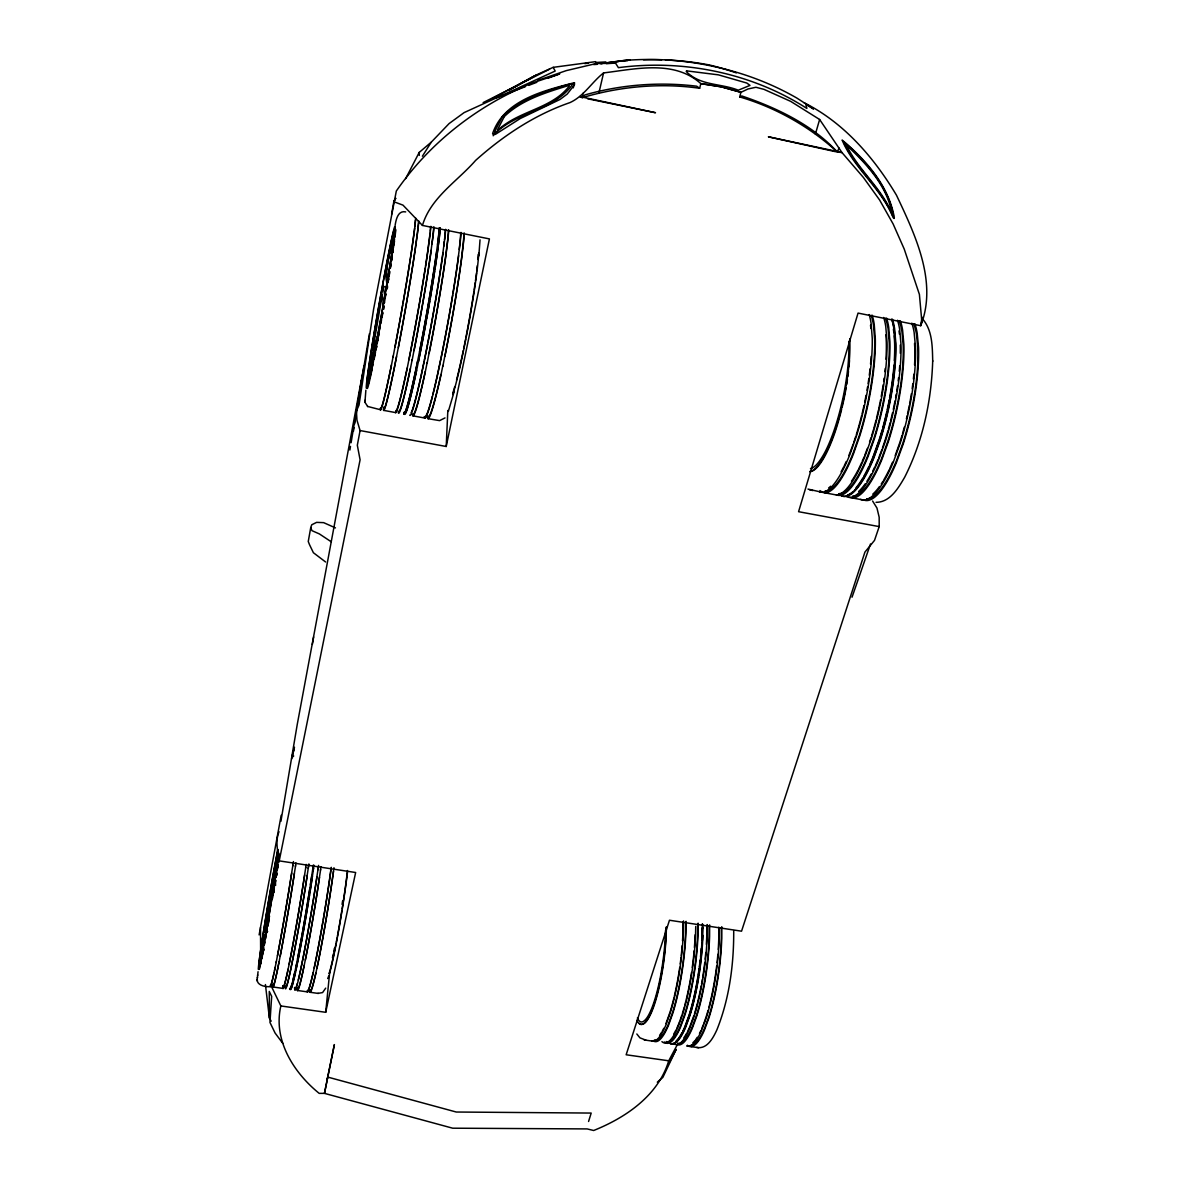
<?xml version="1.0" encoding="UTF-8"?>
<svg xmlns="http://www.w3.org/2000/svg" width="1190" height="1190" viewBox="0 0 1190 1190"><rect width="100%" height="100%" fill="white"/><g stroke="black" fill="none" stroke-linecap="round" stroke-linejoin="round"><path stroke-width="1.5" d="M719.31 930L719.206 937.794A80.102 18.772 -82.4 0 1 706.22 1018.03L701.773 1029.975A80.132 18.787 -82.4 0 1 686.675 1046.01M702.145 927.873L701.996 935.563A79.299 17.939 -82.3 0 1 701.803 940.293M703.052 927.531L702.665 935.667A79.299 17.954 -82.3 0 1 702.457 940.383M695.734 926.415L695.555 934.209A80.251 17.895 -82.3 0 1 682.51 1014.594L678.181 1026.568A80.266 17.909 -82.3 0 1 661.923 1041.622M548.263 78.094L559.731 73.869L532.763 82.839A287.221 258.289 -18.2 0 0 396.315 191.04L373.586 309.281L359.038 405.031L356.405 411.011L356.97 420.219L360.079 430.557L446.22 446.488L447.827 410.476M932.707 360.793C931.443 400.911 922.845 441.416 904.623 477.324C898.376 487.974 890.15 502.344 876.048 502.329M480.031 239.83L478.826 255.969M270.532 986.614C265.013 987.209 255.032 985.082 257.442 977.288M367.77 406.593L364.943 402.279L365.865 390.201M278.817 862.423L279.055 859.21M392.655 251.64L395.392 229.774M393.741 242.195L393.816 241.258M392.953 252.339L393.355 247.178M393.786 241.704L393.384 245.482M392.388 251.477C398.769 216.818 381.737 274.057 388.282 278.757M257.62 975.488L258.051 971.724M270.546 984.621L280.855 1005.952L325.703 1012.303L329.779 971.457M257.382 977.912L257.68 974.893M280.929 821.264L297.262 724.368L364.021 365.613M459.251 249.424L459.771 244.5M385.411 274.176L387.524 287.935M443.736 246.315L444.301 241.392M388.565 277.954L388.609 279.799M437.548 244.456L438.337 237.851A99.395 4.611 -79.8 0 0 439.288 227.677M438.396 244.634L439.184 238.015A99.395 4.656 -79.8 0 0 440.136 227.84M431.94 243.95L432.744 237.405A98.666 4.314 -79.8 0 0 433.74 227.305M279.085 856.354L278.371 861.53M333.988 867.733L332.233 879.886A80.846 3.912 -80.6 0 1 318.429 960.791L315.647 974.342A82.422 4.001 -80.6 0 1 309.534 989.559M331.088 868.194L329.541 879.47A80.861 3.808 -80.6 0 1 323.234 919.587M331.296 867.332L329.719 878.845A82.407 3.882 -80.6 0 1 315.618 961.371L314.234 968.05M438.188 246.151L437.385 252.25A99.35 4.641 -79.8 0 1 434.871 269.49M369.123 370.001L368.498 374.567A79.284 2.068 -80 0 0 369.153 380.874L369.956 377.557M393.28 246.494L391.213 261.071M320.452 870.217L320.943 866.647M317.879 869.831L318.578 865.398M275.039 867.793L275.574 885.524M276.511 873.713L275.976 877.238M312.777 868.73L313.282 865.115M313.461 868.834L313.967 865.219M333.512 871.392L332.412 879.261A82.393 3.987 -80.6 0 1 318.325 961.773L316.942 968.452M276.615 859.403L276.675 875.483M308.21 868.358L308.716 864.788M308.909 863.925L307.065 876.078A80.994 2.945 -80.5 0 1 293.171 957.117L290.672 969.478A81.009 2.945 -80.5 0 1 285.511 986.317M305.622 867.971L306.127 864.401M320.646 869.429L319.351 877.937A80.92 3.421 -80.6 0 1 305.503 958.902L302.766 972.483A82.497 3.481 -80.6 0 1 297.084 987.789M318.072 869.042L316.763 877.536A80.935 3.317 -80.6 0 1 302.914 958.53L300.356 970.876A80.95 3.317 -80.6 0 1 298.229 980.069M295.418 866.424L295.953 862.839M312.881 868.254L311.631 876.495A81.604 3.139 -80.5 0 1 310.412 884.542M313.58 868.358L312.33 876.614A81.589 3.168 -80.5 0 1 311.111 884.661M292.71 866.008L293.424 861.56M305.815 867.183L304.476 875.691A81.009 2.841 -80.5 0 1 290.583 956.745L287.921 970.341A82.586 2.901 -80.5 0 1 282.729 985.736M262.707 940.948L261.919 946.184A65.063 1.428 -80.4 0 0 259.584 963.469M370.298 361.953L371.221 355.929A79.284 2.068 -80 0 1 381.782 293.766L383.225 285.927M295.596 865.621L294.242 874.129A81.069 2.454 -80.5 0 1 280.334 955.258L277.701 968.868A82.646 2.499 -80.5 0 1 272.852 984.323M277.925 864.505L277.374 868.105M292.889 865.219L291.535 873.728A81.084 2.35 -80.5 0 1 277.597 954.856L276.184 962.561M390.141 267.943L390.96 262.737M362.355 375.088L354.605 424.012M922.072 317.224L920.733 325.703L858.05 313.089L798.579 511.7L879.202 526.605L874.516 540.364L864.907 552.13L741.548 931.19L669.464 920.242L626.148 1054.771L668.735 1060.796L677.214 1044.894M264.046 932.335L265.013 926.266A65.063 1.428 -80.4 0 1 274.042 873.296L275.083 867.57M371.444 370.834L372.455 364.497M388.862 275.783L389.413 272.302M353.415 431.345L354.01 427.671M359.678 392.135L369.421 333.706M369.912 377.691L372.887 364.423M260.506 963.588L261.473 957.623M259.123 934.894L281.197 815.269M374.047 357.491L374.091 357.922M388.074 281.093L389.398 273.046M272.54 898.361L273.105 894.969M275.188 882.177L275.455 880.555M349.875 450.058L350.485 446.399M351.095 442.74L361.492 380.517M273.938 889.823L274.355 887.353M381.097 320.869L381.469 318.742M384.415 302.453L385.917 293.826M312.345 644.415L313.654 636.947M391.599 214.304L393.845 201.497L395.541 198.224M393.771 236.914L395.08 229.477L394.723 230.31A79.284 2.068 -80 0 0 386.735 267.274L385.367 274.474M335.461 527.899L323.65 522.648L316.614 522.365L311.75 524.775L310.739 527.601L308.255 541.495L309.474 544.574L313.387 552.71L325.584 561.978M383.21 308.894L383.686 306.276M267.676 926.4L268.271 923.068M381.767 317.075L382.674 312.063M446.22 446.488L489.417 238.907L422.45 225.431C430.661 197.555 457.302 181.386 475.613 160.412C503.236 135.69 534.786 114.716 570.01 102.578C583.933 96.197 591.832 82.169 603.568 72.917C635.653 69.035 674.135 59.604 700.836 83.627L721.304 86.84L740.939 92.314L748.034 88.967L755.918 87.272L763.935 89.339L790.666 101.358L819.627 119.491L841.925 152.499L863.39 177.459L879.603 199.994L893.125 223.973L904.236 249.097L919.409 294.436L921.804 321.24L920.733 325.703C937.854 281.956 915.11 234.668 896.472 195.205C874.055 157.615 843.74 122.481 804.187 102.801M360.079 430.557L357.327 445.238L360.094 459.831L279.233 860.876L355.646 872.508L325.703 1012.303M376.784 343.791L377.914 337.811M378.242 336.011L379.119 331.4M380.116 326.09L379.402 329.853M264.269 944.696L264.849 941.573M265.206 939.669L265.906 935.965M266.515 932.796L267.11 929.628M393.116 356.851L395.095 346.245A98.77 3.406 -79.9 0 0 402.666 304.908M583.1 93.237L582.237 97.669L579.827 96.583L655.512 112.723L587.592 98.77M369.093 370.194L376.784 346.647M280.855 1005.952C272.867 1040 293.662 1072.666 319.188 1093.372L324.468 1093.372L452.661 1128.194L587.176 1128.923L593.661 1130.5C625.866 1117.589 658.174 1095.588 668.735 1060.796M289.14 964.436L290.464 957.727A82.571 2.901 -80.5 0 0 304.64 875.052M408.944 359.871L410.907 349.964A100.555 4.239 -79.8 0 0 428.073 249.588L429.947 235.174A100.585 4.239 -79.8 0 0 430.869 226.338M370.343 361.701L377.885 339.001M269.223 917.594L269.535 916.062M263.734 947.404L262.782 952M393.221 355.974L391.272 366.133A100.719 3.481 -79.9 0 1 380.354 409.613L380.22 408.349M396.523 356.613L394.708 365.702A98.785 3.57 -79.9 0 1 383.849 408.363L383.686 407.144M412.097 360.481L414.105 349.89A98.636 4.314 -79.8 0 0 430.914 251.521L433.086 235.813A100.57 4.388 -79.8 0 0 433.978 226.963M296.236 965.462L297.649 958.173A81.604 3.139 -80.5 0 0 300.445 943.506M262.678 941.156L266.456 930.045M276.333 961.431L274.994 968.482A82.66 2.395 -80.4 0 1 270.19 985.692M279.055 961.832L277.88 967.634A81.084 2.454 -80.5 0 1 273.075 984.547M418.449 361.701L420.442 351.794A100.481 4.701 -79.8 0 0 437.563 251.492L439.393 237.078A100.525 4.701 -79.8 0 0 440.24 228.227M424.339 360.243L425.975 352.166A98.547 4.864 -79.8 0 0 427.597 343.88M376.501 345.279L374.582 354.828M427.091 363.352L429.129 352.776A98.517 5.013 -79.8 0 0 445.893 254.511L447.619 240.38A98.562 5.028 -79.8 0 0 448.496 230.28M412.171 359.603L410.193 369.733A100.585 4.388 -79.8 0 1 398.412 412.989L398.189 411.71M416.054 368.617L417.645 361.001M442.829 366.356L444.896 355.795A98.413 5.757 -79.7 0 0 461.601 257.635L463.222 243.504A98.443 5.771 -79.7 0 0 463.966 233.389M296.325 964.793L295.001 971.367A82.541 3.183 -80.5 0 1 289.616 988.474M295.789 970.728L298.348 958.277A81.589 3.168 -80.5 0 0 301.144 943.611M424.012 361.864L422.108 370.908A98.592 4.864 -79.8 0 1 411.145 412.662M371.399 371.027L372.515 365.806A79.284 2.068 -80 0 0 375.534 350.678M427.165 362.459L425.142 372.589A100.466 5.117 -79.8 0 1 412.692 415.652L412.395 414.373M304.164 965.462L302.929 971.248A80.935 3.421 -80.6 0 1 297.411 988.027M442.888 365.464L440.836 375.564A100.347 5.876 -79.7 0 1 427.671 418.449L427.299 417.154M326.967 1080.565L334.375 1044.582L324.468 1093.372L327.726 1077.084L456.261 1112.025L591.192 1113.066L588.574 1121.486M573.283 87.867L574.443 82.675C543.77 90.633 504.039 100.034 492.586 133.607L493.374 134.663L495.501 134.292L520.298 118.509L560.014 99.469L567.184 94.099L574.472 84.817L574.443 82.675M277.359 857.603L278.401 852.814M260.476 963.692L261.041 961.208A65.063 1.428 -80.4 0 0 262.499 954.231M598.927 92.894L603.568 72.917M384.34 302.855L384.563 302.245M395.199 224.91C396.106 219.391 398.04 210.184 405.686 211.909M291.58 758.997L294.302 748.465M699.646 88.268L696.7 86.201C659.394 81.679 621.031 84.579 584.885 94.947L582.237 97.669C620.079 86.409 660.51 82.75 699.646 88.268L700.836 83.627L721.304 86.84L740.939 92.314L739.704 96.925C775.85 107.561 809.661 126.675 837.462 152.112L841.925 152.499L768.383 136.805L835.692 151.725M294.48 747.231L291.788 757.614L293.722 755.992M454.357 391.004L448.332 411.428M263.555 949.724C258.096 976.023 261.726 938.984 265.772 934.626M387.538 282.967L388.119 280.781M262.692 952.893L263.392 950.275M371.325 370.254L369.391 376.248M385.322 296.012L385.843 294.168M815.403 134.098L819.627 119.491M853.78 442.353L855.789 436.239M869.533 442.115L871.065 437.548M680.264 1019.845L681.825 1015.159M882.519 447.842L885.077 440.24A95.304 25.823 -77.9 0 0 887.933 430.795M693.978 1015.293L689.679 1027A78.689 17.984 -82.4 0 1 687.493 1031.685M852.025 597.216L870.5 543.979M703.915 1023.266L706.057 1017.034A78.6 18.415 -82.4 0 0 708.065 1010.325M268.657 915.973L265.876 923.931L273.938 876.465L274.236 892.559M279.025 831.691C275.113 840.943 277.761 851.371 279.233 860.876M838.965 147.917L837.462 152.112C812.309 124.727 776.654 107.799 741.757 95.944L739.704 96.925M374.166 355.349L370.373 366.148L369.376 376.263M853.275 443.87L850.091 452.379A95.557 24.573 -78 0 1 848.812 455.547M864.788 455.175L867.376 448.392M878.741 457.838L881.998 449.359M665.924 1023.579L670.119 1011.827A78.793 17.106 -82.2 0 0 673.942 997.83M378.599 333.022L372.723 350.425L382.258 294.614L383.849 309.103M895.207 455.517L899.655 443.022A95.2 26.463 -77.8 0 0 902.065 435.198M679.728 1021.228L678.107 1025.334A78.748 17.567 -82.3 0 1 676.679 1028.547M701.698 1028.74L703.364 1024.635M267.75 921.655L264.076 932.082L267.646 931.547M325.703 988.131L322.579 992.579L317.879 993.382M405.671 178.604L419.192 152.439L431.241 142.19L449.091 123.582L464.115 112.604L555.18 71.058L553.157 67.354L536.616 74.821L509.037 90.098L512.92 88.015M669.345 1062.12L676.203 1049.342L662.83 1077.441L657.311 1082.156M493.196 135.779L495.635 131.346M393.845 201.497L395.809 198.373M422.39 156.232L431.241 142.19M445.001 417.913L439.586 420.62L428.251 418.702M514.214 87.331L536.616 74.821M493.106 98.145L533.76 76.353M483.155 102.593L549.572 69.169M496.617 97.773L525.459 86.617M528.702 85.383L536.809 82.303M537.582 80.474L566.321 70.612L595.937 63.605L615.483 63.07L618.398 67.666C683.328 59.098 751.574 72.917 806.85 108.409L805.838 104.289L813.395 108.974M553.157 67.354L595.64 61.642M593.661 64.572L597.306 64.32M600.653 63.62L623.664 60.541A286.24 266.396 -15 0 1 713.256 66.387L715.145 66.804A286.225 266.248 -15.2 0 1 796.928 98.101L813.335 108.736M600.95 63.591L630.135 59.723M584.855 63.62L588.5 63.189M595.684 62.49L605.874 61.925M606.394 63.695L615.483 63.07L614.635 61.746M696.686 1047.438C707.202 1049.55 713.316 1037.606 716.915 1029.766C729.47 998.44 733.888 964.198 733.709 930.61M636.829 1033.991L639.937 1037.844L645.932 1040.179M272.926 986.971L283.19 988.429M297.366 990.452L307.689 991.925M309.921 992.252L318.325 993.442M644.162 1039.941L653.533 1041.265M691.107 1046.635L698.649 1047.706M380.681 409.806L367.502 406.4M383.849 410.401L395.809 412.632M413.183 415.89L425.098 418.106M807.98 489.075L821.799 492.244M824.759 492.794L835.945 494.891A97.283 25.704 -77.9 0 0 865.011 456.276L871.422 438.277A97.238 25.689 -77.9 0 0 886.966 341.143L885.777 326.625A97.268 25.719 -78 0 0 883.679 317.477M852.204 497.926L863.33 500.008M811.967 490.354L812.8 490.563M809.512 489.759L810.345 489.968M394.426 201.943L402.994 205.141L422.45 225.431M386.542 287.593L383.165 286.24L385.248 298.125M331.281 541.807L319.381 533.923L311.973 530.666L310.739 527.601M838.697 494.073L841.092 495.709A97.223 26.076 -77.9 0 0 873.058 457.808L879.514 439.824A97.178 26.061 -77.9 0 0 895.044 342.765L893.794 328.232A97.223 26.076 -77.9 0 0 891.652 319.084M819.94 490.563L822.245 492.184A97.372 25.183 -78 0 0 853.394 454.059L859.73 436.031A97.327 25.169 -78 0 0 875.319 338.823L874.219 324.305A97.357 25.183 -78 0 0 872.181 315.171M923.321 319.842C932.603 331.296 932.32 347.316 932.722 361.254M282.759 1043.318L275.083 1033.024L269.952 1022.418L271.677 996.372L269.267 991.419L269.401 1018.015L271.171 1021.184M872.612 501.035L876.97 508.056L879.172 517.234L879.202 526.605M427.641 415.355L428.013 416.619A98.458 5.757 -79.7 0 0 440.925 374.493M424.176 416.574L424.547 417.869A100.377 5.712 -79.7 0 0 437.548 374.939L441.579 355.855A100.332 5.712 -79.7 0 0 458.641 255.686M404.407 411.77L404.66 413.019A99.41 4.641 -79.8 0 0 416.589 370.298M404.198 412.841L404.466 414.12A100.525 4.701 -79.8 0 0 416.515 370.938L420.457 351.392A99.35 4.641 -79.8 0 0 426.318 320.422M269.401 1018.015L265.415 984.561M899.03 330.894L899.447 334.212M383.359 408.944L383.522 410.193A100.689 3.644 -79.9 0 0 394.574 366.773L398.427 346.885A98.74 3.57 -79.9 0 0 415.295 248.398L417.214 234.281A98.785 3.57 -79.9 0 0 418.612 220.671M893.422 329.109L893.839 332.471M870.515 325.168L870.887 328.5M277.077 868.284L277.493 854.851A65.063 1.428 -80.4 0 1 278.148 851.534M914.53 343.464L914.798 348.016A95.2 26.463 -77.8 0 1 914.56 364.928M364.839 400.361L364.884 401.119M364.899 401.506L364.943 402.279M894.24 335.818L894.642 343.464A96.093 25.764 -77.9 0 1 894.315 360.525M257.278 979.548L257.367 981.021M885.94 334.747L886.312 342.333A95.408 25.213 -77.9 0 1 885.94 359.261M419.192 152.439L419.296 155.399M721.765 926.757L721.75 938.181A80.087 18.861 -82.4 0 1 708.779 1018.402L704.316 1030.347A80.117 18.876 -82.4 0 1 687.359 1045.251M721.333 927.56L721.319 938.746A78.585 18.505 -82.4 0 1 708.6 1017.405L704.242 1029.097A78.6 18.519 -82.4 0 1 691.286 1045.103M718.79 927.174L718.775 938.36A78.6 18.415 -82.4 0 1 718.225 949.456M709.642 924.913L709.597 936.337A80.161 18.415 -82.4 0 1 696.581 1016.632L692.178 1028.591A80.176 18.43 -82.4 0 1 677.303 1044.671M709.225 925.716L709.166 936.902A78.644 18.073 -82.4 0 1 696.418 1015.635L692.104 1027.357A78.674 18.073 -82.4 0 1 677.512 1043.154M707.217 924.541L707.158 935.965A80.176 18.326 -82.4 0 1 694.142 1016.275L689.754 1028.234A80.191 18.341 -82.4 0 1 673.183 1043.228M706.801 925.344L706.741 936.545A78.659 17.984 -82.4 0 1 706.369 944.414M702.74 924.377L702.814 927.962M702.338 923.797L702.249 935.221A80.206 18.148 -82.3 0 1 689.218 1015.561L684.845 1027.535A80.221 18.148 -82.3 0 1 670.149 1043.66M698.099 923.157L697.995 934.581A80.236 17.984 -82.3 0 1 684.964 1014.951L680.606 1026.925A80.251 17.999 -82.3 0 1 664.288 1041.964M697.682 923.961L697.578 935.147A78.719 17.642 -82.3 0 1 684.8 1013.954L680.546 1025.691A78.733 17.657 -82.3 0 1 666.221 1041.548M686.065 921.328L685.916 932.752A80.295 17.538 -82.3 0 1 672.841 1013.196L668.542 1025.185A80.325 17.538 -82.3 0 1 654.232 1041.384M685.648 922.131L685.5 933.332A78.778 17.196 -82.3 0 1 672.677 1012.199L668.482 1023.95A78.808 17.21 -82.3 0 1 654.441 1039.867M683.506 920.941L683.343 932.365A80.31 17.434 -82.2 0 1 670.268 1012.824L665.984 1024.813A80.34 17.448 -82.2 0 1 651.733 1041.027M683.105 921.744L682.941 932.945A78.793 17.106 -82.2 0 1 682.524 940.814M260.506 927.412L260.655 954.231M395.392 229.715L395.392 230.979A79.284 2.068 -80 0 1 394.723 237.628M848.723 341.307A76.666 19.085 -78.1 0 1 848.187 363.515A83.211 20.647 -78.1 0 1 844.156 392.06A76.666 19.085 -78.1 0 1 825.146 451.813A83.434 20.721 -78 0 1 815.953 465.26A76.666 19.085 -78.1 0 1 810.494 468.503M849.734 338.808A79.7 19.843 -78.1 0 1 849.199 362.281A85.71 21.271 -78.1 0 1 845.004 392.001A79.7 19.843 -78.1 0 1 825.22 454.163A85.918 21.346 -78 0 1 815.656 468.116A79.7 19.843 -78.1 0 1 809.973 471.448M911.823 323.145A97.074 26.998 -77.8 0 1 914.113 332.308L915.482 346.84A97.03 26.983 -77.8 0 1 900.027 443.766L893.467 461.69A97.089 26.998 -77.8 0 1 860.638 499.369M900.384 320.839A97.149 26.478 -77.9 0 1 902.585 330.002L903.894 344.52A97.119 26.463 -77.9 0 1 888.394 441.535L881.894 459.489A97.163 26.478 -77.9 0 1 849.556 497.286M913.697 323.903A95.215 26.626 -77.8 0 1 916.508 334.39L917.862 348.625A95.185 26.596 -77.8 0 1 902.719 443.617L896.293 461.17A95.23 26.626 -77.8 0 1 866.618 498.774M914.857 323.754A97.044 27.147 -77.8 0 1 917.163 332.932L918.546 347.45A97.015 27.117 -77.8 0 1 903.106 444.346L896.531 462.27A97.059 27.132 -77.8 0 1 863.583 499.904M897.483 320.259A97.178 26.344 -77.9 0 1 899.67 329.422L900.949 343.94A97.134 26.329 -77.9 0 1 885.449 440.969L878.964 458.938A97.178 26.344 -77.9 0 1 846.745 496.765M892.426 319.247A97.208 26.12 -77.9 0 1 894.582 328.395L895.832 342.913A97.178 26.091 -77.9 0 1 880.317 439.973L873.862 457.957A97.223 26.106 -77.9 0 1 841.851 495.858M899.253 321.003A95.319 25.987 -77.9 0 1 901.946 331.475L903.21 345.695A95.289 25.957 -77.9 0 1 888.023 440.791L881.671 458.388A95.334 25.972 -77.9 0 1 852.531 496.141M913.875 374.181A95.2 26.463 -77.8 0 1 913.385 378.955M912.804 383.82A95.2 26.463 -77.8 0 1 912.15 388.743M911.391 393.726A95.2 26.463 -77.8 0 1 909.636 403.782M909.309 405.463A95.2 26.463 -77.8 0 1 907.553 413.852M907.167 415.533A95.2 26.463 -77.8 0 1 906.393 418.865M904.311 427.121A95.2 26.463 -77.8 0 1 902.526 433.606M871.154 356.331A95.498 24.559 -78 0 1 870.545 364.021M870.068 368.781A95.498 24.559 -78 0 1 869.28 375.252M868.834 378.539A95.498 24.559 -78 0 1 868.105 383.522M867.57 386.869A95.498 24.559 -78 0 1 866.989 390.231M866.067 395.288A95.498 24.559 -78 0 1 864.728 402.041M864.014 405.403A95.498 24.559 -78 0 1 862.081 413.763M861.664 415.429A95.498 24.559 -78 0 1 856.294 434.707M900.28 345.115A95.304 25.823 -77.9 0 1 900.309 353.281M899.729 365.687A95.304 25.823 -77.9 0 1 899.268 371.295M898.584 377.691A95.304 25.823 -77.9 0 1 898.182 380.934M897.513 385.872A95.304 25.823 -77.9 0 1 896.754 390.856M896.204 394.202A95.304 25.823 -77.9 0 1 895.624 397.564M894.999 400.926A95.304 25.823 -77.9 0 1 893.288 409.345M892.545 412.692A95.304 25.823 -77.9 0 1 890.551 421.007M890.135 422.658A95.304 25.823 -77.9 0 1 888.38 429.188M893.988 365.137A96.093 25.764 -77.9 0 1 889.584 398.04M889.272 399.736A96.093 25.764 -77.9 0 1 887.175 409.925M886.803 411.606A96.093 25.764 -77.9 0 1 882.623 428.251M882.162 429.873A96.093 25.764 -77.9 0 1 879.306 439.393L872.925 457.153A96.137 25.778 -77.9 0 1 869.607 464.903M895.103 360.674A96.078 25.793 -77.9 0 0 895.43 343.613L894.211 329.273A96.122 25.823 -77.9 0 0 892.084 320.214M894.791 365.285A96.078 25.793 -77.9 0 1 887.978 410.074M887.591 411.755A96.078 25.793 -77.9 0 1 883.411 428.4M882.95 430.021A96.078 25.793 -77.9 0 1 880.094 439.541L873.728 457.302A96.137 25.823 -77.9 0 1 870.396 465.052M885.211 368.513A95.408 25.213 -77.9 0 1 884.884 371.697M884.111 378.167A95.408 25.213 -77.9 0 1 883.679 381.454M883.188 384.772A95.408 25.213 -77.9 0 1 881.225 396.493M880.585 399.855A95.408 25.213 -77.9 0 1 878.845 408.289M878.473 409.955A95.408 25.213 -77.9 0 1 876.495 418.3M876.078 419.936A95.408 25.213 -77.9 0 1 873.891 428.088M873.43 429.694A95.408 25.213 -77.9 0 1 871.541 436.001M836.198 494.787A97.268 25.838 -77.9 0 0 867.941 456.841L874.367 438.842A97.223 25.823 -77.9 0 0 889.912 341.738L888.707 327.22A97.253 25.853 -77.9 0 0 886.58 318.072M849.482 360.644A79.239 19.754 -78.1 0 1 848.976 366.728M848.485 371.444A79.239 19.754 -78.1 0 1 847.89 376.248M847.444 379.491A79.239 19.754 -78.1 0 1 846.7 384.415M846.15 387.732A79.239 19.754 -78.1 0 1 842.044 407.679M841.642 409.315A79.239 19.754 -78.1 0 1 839.545 417.407M839.099 418.984A79.239 19.754 -78.1 0 1 834.874 432.684A79.284 19.769 -78.1 0 1 809.676 471.656M869.712 466.525A96.137 25.823 -77.9 0 1 854.628 490.235M852.501 492.169A96.137 25.823 -77.9 0 1 847.444 495.04M868.923 466.376A96.137 25.778 -77.9 0 1 863.643 476.625M862.795 478.082A96.137 25.778 -77.9 0 1 856.041 487.721M839.114 493.627A95.423 25.347 -77.9 0 0 867.718 455.74L874.01 438.113A95.379 25.332 -77.9 0 0 889.242 342.913L888.067 328.693A95.423 25.362 -77.9 0 0 885.479 318.221M864.148 456.767A95.453 25.228 -77.9 0 1 862.17 461.393M861.515 462.88A95.453 25.228 -77.9 0 1 858.853 468.503M858.183 469.842A95.453 25.228 -77.9 0 1 851.475 481.236M825.101 491.009A95.527 24.707 -78 0 0 853.17 452.974L859.388 435.302A95.483 24.693 -78 0 0 874.68 340.013L873.594 325.792A95.512 24.707 -78 0 0 871.11 315.335M846.209 461.556A95.557 24.573 -78 0 1 844.245 465.751M843.576 467.075A95.557 24.573 -78 0 1 841.107 471.776M830.65 486.249A95.557 24.573 -78 0 1 828.627 487.96M819.3 491.634A97.387 25.05 -78 0 0 850.3 453.479L856.636 435.436A97.342 25.02 -78 0 0 872.24 338.213L871.139 323.695A97.372 25.05 -78 0 0 869.131 314.562M892.559 462.181A95.245 26.492 -77.8 0 1 889.867 468.25M889.183 469.708A95.245 26.492 -77.8 0 1 883.828 479.838M882.95 481.281A95.245 26.492 -77.8 0 1 881.225 484.003M879.499 486.502A95.245 26.492 -77.8 0 1 872.776 494.147M878.086 459.429A95.349 25.838 -77.9 0 1 875.423 465.513M874.739 466.971A95.349 25.838 -77.9 0 1 872.716 471.136M871.184 474.066A95.349 25.838 -77.9 0 1 866.915 481.31M865.219 483.824A95.349 25.838 -77.9 0 1 858.615 491.485M665.493 930.565A63.219 13.313 -82.2 0 1 664.109 951.732A68.678 14.414 -82.2 0 1 660.569 975.889A63.219 13.313 -82.2 0 1 647.449 1017.034A68.767 14.473 -82.1 0 1 641.812 1021.957A63.219 13.313 -82.2 0 1 637.379 1017.971M666.177 927.575A65.733 13.834 -82.2 0 1 664.719 951.435A70.731 14.845 -82.2 0 1 661.015 976.573A65.733 13.834 -82.2 0 1 647.36 1019.369A70.805 14.905 -82.1 0 1 641.514 1024.471A65.733 13.834 -82.2 0 1 636.903 1020.306M717.853 954.35A78.6 18.415 -82.4 0 1 717.049 962.65M716.663 965.982A78.6 18.415 -82.4 0 1 709.969 1003.096M709.597 1004.583A78.6 18.415 -82.4 0 1 708.838 1007.484M682.168 945.678A78.793 17.106 -82.2 0 1 681.216 955.6M681.037 957.266A78.793 17.106 -82.2 0 1 680.204 963.959M679.743 967.306A78.793 17.106 -82.2 0 1 678.984 972.319M678.716 973.985A78.793 17.106 -82.2 0 1 674.299 996.327M702.903 935.325A80.206 18.162 -82.3 0 1 689.888 1015.665L685.514 1027.625A80.221 18.177 -82.3 0 1 670.788 1043.749M705.774 952.536A78.659 17.984 -82.4 0 1 705.135 959.17M704.748 962.502A78.659 17.984 -82.4 0 1 703.9 969.195M703.677 970.861A78.659 17.984 -82.4 0 1 702.665 977.525M702.398 979.177A78.659 17.984 -82.4 0 1 701.535 984.1M701.222 985.722A78.659 17.984 -82.4 0 1 697.861 1001.326M697.504 1002.813A78.659 17.984 -82.4 0 1 694.484 1013.657M701.282 948.4A79.299 17.939 -82.3 0 1 700.538 956.701M700.181 960.062A79.299 17.939 -82.3 0 1 699.348 966.816M699.125 968.496A79.299 17.939 -82.3 0 1 698.128 975.22M697.861 976.901A79.299 17.939 -82.3 0 1 689.129 1014.981L684.815 1026.806A79.328 17.954 -82.3 0 1 682.629 1031.522M701.936 948.49A79.299 17.954 -82.3 0 1 701.193 956.805M700.836 960.166A79.299 17.954 -82.3 0 1 700.018 966.905M699.779 968.601A79.299 17.954 -82.3 0 1 698.798 975.324M698.53 976.99A79.299 17.954 -82.3 0 1 689.784 1015.07L685.47 1026.896A79.328 17.969 -82.3 0 1 676.783 1041.027M695.153 934.79A78.733 17.553 -82.3 0 1 694.41 947.523M694.142 950.795A78.733 17.553 -82.3 0 1 692.253 967.47M691.524 972.483A78.733 17.553 -82.3 0 1 686.213 999.63M685.842 1001.117A78.733 17.553 -82.3 0 1 684.726 1005.461M684.339 1006.859A78.733 17.553 -82.3 0 1 682.361 1013.597M681.885 1032.92A79.328 17.954 -82.3 0 1 678.984 1037.665M678.255 1038.617A79.328 17.954 -82.3 0 1 676.143 1040.938M675.95 1030.019A78.748 17.567 -82.3 0 1 673.793 1033.946M663.797 1028.279A78.823 17.121 -82.2 0 1 662.384 1030.986M661.685 1032.206A78.823 17.121 -82.2 0 1 659.587 1035.345M639.536 1023.326A65.391 13.774 -82.2 0 0 653.875 1006.205A65.376 13.774 -82.2 0 0 666.326 929.807A65.405 13.774 -82.2 0 0 666.341 926.861M700.97 1030.376A78.614 18.43 -82.4 0 1 699.482 1033.411M697.266 1037.323A78.614 18.43 -82.4 0 1 695.793 1039.48M695.049 1040.432A78.614 18.43 -82.4 0 1 692.892 1042.708M686.764 1033.069A78.689 17.984 -82.4 0 1 683.848 1037.769M394.53 239.205A79.284 2.068 -80 0 1 392.655 252.414M392.09 256.133A79.284 2.068 -80 0 1 391.361 260.893M390.826 264.225A79.284 2.068 -80 0 1 390.275 267.676M383.82 305.845A79.284 2.068 -80 0 1 383.21 309.251M382.615 312.643A79.284 2.068 -80 0 1 380.785 322.743M380.19 326.045A79.284 2.068 -80 0 1 379.283 330.954M378.985 332.56A79.284 2.068 -80 0 1 378.39 335.729M377.795 338.853A79.284 2.068 -80 0 1 375.862 348.982M454.759 386.631A85.74 5.757 -79.6 0 1 452.721 393.355M478.246 254.318A78.793 5.296 -79.6 0 1 477.904 259.465M477.309 265.682A78.793 5.296 -79.6 0 1 476.714 271.008M476.491 272.882A78.793 5.296 -79.6 0 1 475.435 280.959M475.197 282.67A78.793 5.296 -79.6 0 1 474.17 289.765M465.915 337.484A78.793 5.296 -79.6 0 0 469.366 319.009A85.516 5.727 -79.6 0 0 473.947 291.282M465.588 339.135A78.793 5.296 -79.6 0 1 463.639 348.863M463.312 350.44A78.793 5.296 -79.6 0 1 456.544 380.026M478.767 253.158A81.917 5.504 -79.6 0 1 474.632 288.367A88.09 5.905 -79.6 0 1 469.634 318.816A81.917 5.504 -79.6 0 1 455.829 384.043A88.298 5.92 -79.6 0 1 452.825 394.545M418.687 222.426A100.674 3.644 -79.9 0 1 417.556 232.69L415.578 247.104A100.644 3.63 -79.9 0 1 398.367 347.554M415.37 220.016A98.8 3.406 -79.9 0 1 414.789 226.472M414.596 228.093A98.8 3.406 -79.9 0 1 413.927 233.627L411.978 247.743A98.77 3.406 -79.9 0 1 402.964 303.167M415.712 218.187A100.704 3.481 -79.9 0 1 414.254 232.035L412.261 246.434A100.674 3.481 -79.9 0 1 395.05 346.93M439.407 228.049A100.525 4.656 -79.8 0 1 438.545 236.899L436.537 252.087A99.365 4.596 -79.8 0 1 434.023 269.327M430.631 226.68A98.696 4.165 -79.8 0 1 430.215 231.232M430.036 232.972A98.696 4.165 -79.8 0 1 429.605 236.765L427.76 250.897A98.651 4.165 -79.8 0 1 425.514 266.173M452.899 293.395A98.428 5.608 -79.7 0 0 458.314 256.981L460.307 241.272A100.362 5.712 -79.7 0 0 461.021 232.407M452.631 295.075A98.428 5.608 -79.7 0 1 441.594 355.17L437.637 373.868A98.487 5.608 -79.7 0 1 432.744 394.708M444.882 356.479A100.302 5.876 -79.7 0 0 461.928 256.341L463.579 241.927A100.347 5.876 -79.7 0 0 464.264 233.062M443.067 252.578A100.436 4.968 -79.8 0 1 425.946 352.85L422.004 371.979A100.496 4.968 -79.8 0 1 409.702 415.087M431.226 250.227A100.525 4.388 -79.8 0 1 414.075 350.574M436.715 251.313A100.481 4.656 -79.8 0 1 419.579 351.63M425.232 267.988A98.651 4.165 -79.8 0 1 410.937 349.295L407.039 369.138A100.6 4.239 -79.8 0 1 395.407 412.424M434.633 271.037A99.35 4.641 -79.8 0 1 430.036 299.3M429.739 301.04A99.35 4.641 -79.8 0 1 426.63 318.652M433.785 270.874A99.365 4.596 -79.8 0 1 429.173 299.136M428.876 300.877A99.365 4.596 -79.8 0 1 419.609 351.228L415.667 370.774A100.54 4.656 -79.8 0 1 403.648 413.956M427.924 342.199A98.547 4.864 -79.8 0 0 442.754 253.872L444.837 238.164A100.481 4.968 -79.8 0 0 445.655 229.313M429.114 353.46A100.421 5.117 -79.8 0 0 446.205 253.217L447.961 238.788A100.451 5.117 -79.8 0 0 448.764 229.938M378.688 311.884A82.05 2.157 -80 0 1 379.253 308.686M379.818 305.488A82.05 2.157 -80 0 1 380.398 302.29M382.406 291.208A82.05 2.157 -80 0 1 382.972 288.084M385.917 272.361A82.05 2.157 -80 0 1 386.601 268.821M386.929 267.081A82.05 2.157 -80 0 1 387.598 263.689M388.238 260.402A82.05 2.157 -80 0 1 388.862 257.248M389.472 254.199A82.05 2.157 -80 0 1 390.067 251.298M391.793 243.087A82.05 2.157 -80 0 1 392.432 240.112M393.28 249.677A81.961 2.142 -80 0 1 392.834 252.682M392.105 257.486A81.961 2.142 -80 0 1 391.57 260.878M391.019 264.418A81.961 2.142 -80 0 1 390.424 268.077M389.874 271.484A81.961 2.142 -80 0 1 389.115 276.154M388.58 279.353A81.961 2.142 -80 0 1 388.044 282.61M387.494 285.912A81.961 2.142 -80 0 1 386.929 289.259M382.734 313.342A81.961 2.142 -80 0 1 382.109 316.808M381.484 320.244A81.961 2.142 -80 0 1 380.874 323.665M379.015 333.736A81.961 2.142 -80 0 1 378.42 336.993M377.81 340.206A81.961 2.142 -80 0 1 377.215 343.36M367.234 385.501A82.05 2.157 -80 0 0 367.13 387.39A81.991 2.142 -80 0 0 369.718 380.16M367.918 379.387A82.05 2.157 -80 0 1 368.454 375.237M369.138 370.417A82.05 2.157 -80 0 1 369.644 366.877M371.339 355.84A82.05 2.157 -80 0 1 371.86 352.538M376.219 326.164A82.05 2.157 -80 0 1 376.754 323.026M376.635 346.439A81.991 2.142 -80 0 1 376.055 349.429M375.49 352.329A81.991 2.142 -80 0 1 374.136 359.216M371.697 371.131A81.991 2.142 -80 0 1 370.016 378.881M415.741 370.149A99.41 4.611 -79.8 0 1 403.856 412.87M425.247 371.503A98.577 5.013 -79.8 0 1 413.034 413.822M407.159 368.067A98.696 4.165 -79.8 0 1 395.735 410.58M410.297 368.662A98.681 4.314 -79.8 0 1 398.754 411.145M432.342 396.3A98.487 5.608 -79.7 0 1 425.41 416.262M391.406 365.062A98.815 3.406 -79.9 0 1 381.514 407.129M381.008 407.962A98.815 3.406 -79.9 0 1 380.681 407.768M460.723 232.734A98.473 5.608 -79.7 0 1 459.95 242.849M445.387 229.655A98.577 4.879 -79.8 0 1 444.495 239.755M394.039 233.359A81.991 2.142 -80 0 1 395.139 235.932M394.485 241.168A81.991 2.142 -80 0 1 394.054 244.322M392.73 238.774A81.991 2.142 -80 0 1 393.295 236.364M278.832 855.134A67.637 1.473 -80.4 0 1 272.882 892.798A72.783 1.577 -80.4 0 1 268.494 918.591A67.637 1.473 -80.4 0 1 260.06 963.484A72.873 1.592 -80.4 0 1 258.513 969.389A67.637 1.473 -80.4 0 1 260.997 947.79A73.111 1.592 -80.4 0 1 264.21 927.099A67.637 1.473 -80.4 0 1 273.596 872.077A73.17 1.592 -80.4 0 1 277.166 852.918A67.637 1.473 -80.4 0 1 277.85 849.467M279.1 857.068A65.063 1.428 -80.4 0 1 278.43 861.605M277.939 864.832A65.063 1.428 -80.4 0 1 277.136 869.994M276.69 872.88A65.063 1.428 -80.4 0 1 275.976 877.357M275.485 880.436A65.063 1.428 -80.4 0 1 274.726 885.152M274.191 888.365A65.063 1.428 -80.4 0 1 273.655 891.637M269.163 918.055A65.063 1.428 -80.4 0 1 267.765 925.984M267.214 929.063A65.063 1.428 -80.4 0 1 266.411 933.525M266.084 935.325A65.063 1.428 -80.4 0 1 265.43 938.851M264.82 942.197A65.063 1.428 -80.4 0 1 264.21 945.395M263.644 948.385A65.063 1.428 -80.4 0 1 262.826 952.536M259.405 965.596A65.063 1.428 -80.4 0 0 259.554 966.905L263.719 949.427A67.294 1.488 -80.4 0 1 263.035 952.714M329.823 971.144A70.389 3.912 -80.7 0 1 329.08 973.48M347.48 870.515A64.721 3.6 -80.7 0 1 342.958 903.671A70.299 3.897 -80.7 0 1 342.155 908.743M337.425 936.232A64.721 3.6 -80.7 0 0 338.853 928.349A70.299 3.897 -80.7 0 0 341.872 910.439M337.127 937.765A64.721 3.6 -80.7 0 1 336.279 942.272M335.997 943.73A64.721 3.6 -80.7 0 1 330.151 969.969M347.495 872.091A67.294 3.734 -80.7 0 1 343.166 903.314A72.412 4.016 -80.7 0 1 338.897 929.003A67.294 3.734 -80.7 0 1 329.496 973.509M328.708 975.993A72.486 4.031 -80.7 0 1 327.681 978.537M279.01 853.304A65.063 1.413 -80.4 0 1 272.763 893.169A70.671 1.532 -80.4 0 1 268.538 917.966A65.063 1.413 -80.4 0 1 260.432 961.118A70.76 1.532 -80.4 0 1 258.929 966.816A65.063 1.413 -80.4 0 1 261.324 946.095A71.013 1.547 -80.4 0 1 264.418 926.177A65.063 1.413 -80.4 0 1 273.447 873.207A71.073 1.547 -80.4 0 1 276.898 854.762A65.063 1.413 -80.4 0 1 277.85 849.898M291.684 873.088A82.646 2.395 -80.5 0 1 277.478 955.853M322.936 921.283A80.861 3.808 -80.6 0 1 315.722 960.389L312.94 973.956A82.437 3.882 -80.6 0 1 307.035 990.958M316.927 876.911A82.497 3.377 -80.6 0 1 302.796 959.512L300.192 972.111A82.512 3.391 -80.6 0 1 294.599 987.432M312.435 876.227A82.512 3.213 -80.5 0 1 298.288 958.857L295.7 971.457A82.541 3.213 -80.5 0 1 290.286 988.563M307.228 875.438A82.556 3.005 -80.5 0 1 293.067 958.099L290.494 970.713A82.571 3.005 -80.5 0 1 285.228 986.093M311.735 876.123A82.526 3.183 -80.5 0 1 297.589 958.768M310.858 886.297A81.589 3.168 -80.5 0 1 309.817 892.991M309.549 894.687A81.589 3.168 -80.5 0 1 308.716 899.818M308.448 901.529A81.589 3.168 -80.5 0 1 302.9 933.971M302.602 935.608A81.589 3.168 -80.5 0 1 301.442 942.034M309.906 887.859A81.604 3.139 -80.5 0 1 309.117 892.887M308.85 894.582A81.604 3.139 -80.5 0 1 308.017 899.714M307.749 901.425A81.604 3.139 -80.5 0 1 300.743 941.93M294.406 873.505A82.631 2.499 -80.5 0 1 280.2 956.239M319.515 877.298A82.482 3.481 -80.6 0 1 305.384 959.899M270.16 895.951A67.339 1.488 -80.4 0 1 270.725 892.678M271.573 887.829A67.339 1.488 -80.4 0 1 272.138 884.646M272.406 883.069A67.339 1.488 -80.4 0 1 273.507 876.911M273.774 875.423A67.339 1.488 -80.4 0 1 274.31 872.478M274.83 869.607A67.339 1.488 -80.4 0 1 275.604 865.472M277.478 855.58A67.339 1.488 -80.4 0 1 278.043 852.68M276.675 874.01A67.28 1.488 -80.4 0 1 276.169 877.209M275.649 880.466A67.28 1.488 -80.4 0 1 275.113 883.798M269.238 918.71A67.28 1.488 -80.4 0 1 268.048 925.523M259.703 962.487A67.339 1.488 -80.4 0 1 260.149 959.081M260.699 955.109A67.339 1.488 -80.4 0 1 261.339 950.617M262.083 945.663A67.339 1.488 -80.4 0 1 262.618 942.123M263.109 938.88A67.339 1.488 -80.4 0 1 263.57 936.009M264.269 931.562A67.339 1.488 -80.4 0 1 264.745 928.512M265.772 922.22A67.339 1.488 -80.4 0 1 267.363 912.492M267.914 909.19A67.339 1.488 -80.4 0 1 268.747 904.221M269.029 902.57A67.339 1.488 -80.4 0 1 269.877 897.602M294.718 972.379A81.619 3.139 -80.5 0 1 292.993 979.905M292.1 983.327A81.619 3.139 -80.5 0 1 289.943 988.459M295.418 972.483A81.619 3.168 -80.5 0 1 293.677 979.995M292.8 983.431A81.619 3.168 -80.5 0 1 290.628 988.548M297.336 983.476A80.95 3.317 -80.6 0 1 295.953 987.745M295.462 988.578A80.95 3.317 -80.6 0 1 295.105 988.548M313.104 972.706A80.875 3.808 -80.6 0 1 307.541 990.318M315.796 973.093A80.861 3.912 -80.6 0 1 309.921 989.812M262.44 955.674A67.294 1.488 -80.4 0 1 261.904 958.381M261.16 961.922A67.294 1.488 -80.4 0 1 260.536 964.793M260.015 966.979A67.294 1.488 -80.4 0 1 259.197 967.217M275.173 967.232A81.099 2.35 -80.4 0 1 274.459 970.653M274.117 972.245A81.099 2.35 -80.4 0 1 270.784 985.052M288.084 969.106A81.024 2.841 -80.5 0 1 282.997 985.96M342.616 900.904A66.938 3.689 -80.7 0 1 342.08 904.37M334.39 948.326A66.938 3.689 -80.7 0 1 333.795 951.271M333.215 954.112A66.938 3.689 -80.7 0 1 332.456 957.712M278.058 865.085A67.309 1.488 -80.4 0 1 277.404 869.429M736.357 72.888A285.451 262.321 1 0 0 709.404 64.974A286.314 254.898 -18.9 0 0 665.463 59.917M604.743 63.397A286.314 254.898 -18.9 0 1 610.024 62.624M613.549 62.163A286.314 254.898 -18.9 0 1 618.83 61.538M622.355 61.166A286.314 254.898 -18.9 0 1 627.636 60.69M643.522 59.812A286.314 254.898 -18.9 0 1 661.744 59.798M893.378 215.375L892.693 215.673C880.987 188.094 856.532 169.099 843.74 142.339L844.766 142.547C866.424 162.286 887.785 185.64 893.378 215.375M894.33 217.651L894.047 218.469L893.065 217.458C881.284 188.198 854.167 168.772 842.118 140.048C866.127 160.1 888.737 185.863 894.33 217.651M686.556 70.865L686.288 71.579C700.375 85.933 720.783 83.211 738.261 90.202L749.998 85.397L746.829 83.047L718.403 74.851L686.556 70.865M504.262 116.62L497.301 130.156L498.089 129.993C518.959 110.462 552.071 108.9 569.4 85.844L568.939 85.427C546.314 92.403 521.592 99.781 504.262 116.62M502.775 115.995L494.43 131.852L495.992 132.64C518.26 111.265 554.927 110.12 572.569 84.267L570.858 83.88C546.731 90.351 521.532 99.082 502.775 115.995M846.298 144.793C857.633 169.307 880.704 187.038 891.474 212.43L891.86 212.832C886.624 185.015 866.037 163.61 846.298 144.793M388.981 271.469A82.422 2.127 -80 0 0 395.214 227.736A88.834 2.291 -80 0 0 394.515 227.097A82.422 2.127 -80 0 0 386.229 265.578A89.176 2.306 -80 0 0 381.097 293.097A82.422 2.127 -80 0 0 370.12 357.64A89.191 2.306 -80 0 0 367.293 377.007A82.422 2.127 -80 0 0 367.933 383.656A88.848 2.276 -80 0 0 371.399 368.007A82.422 2.127 -80 0 0 383.775 302.082A88.64 2.276 -80 0 0 388.981 271.469M394.649 230.83A86.275 2.216 -80 0 0 393.994 230.161A79.284 2.038 -80 0 0 386.021 267.125A86.632 2.231 -80 0 0 381.083 293.632A79.284 2.038 -80 0 0 370.507 355.795A86.632 2.231 -80 0 0 367.784 374.434A79.284 2.038 -80 0 0 368.409 380.74A86.275 2.216 -80 0 0 371.756 365.657A79.284 2.038 -80 0 0 383.656 302.305A86.052 2.202 -80 0 0 388.639 272.897A79.284 2.038 -80 0 0 394.649 230.83"/></g></svg>
